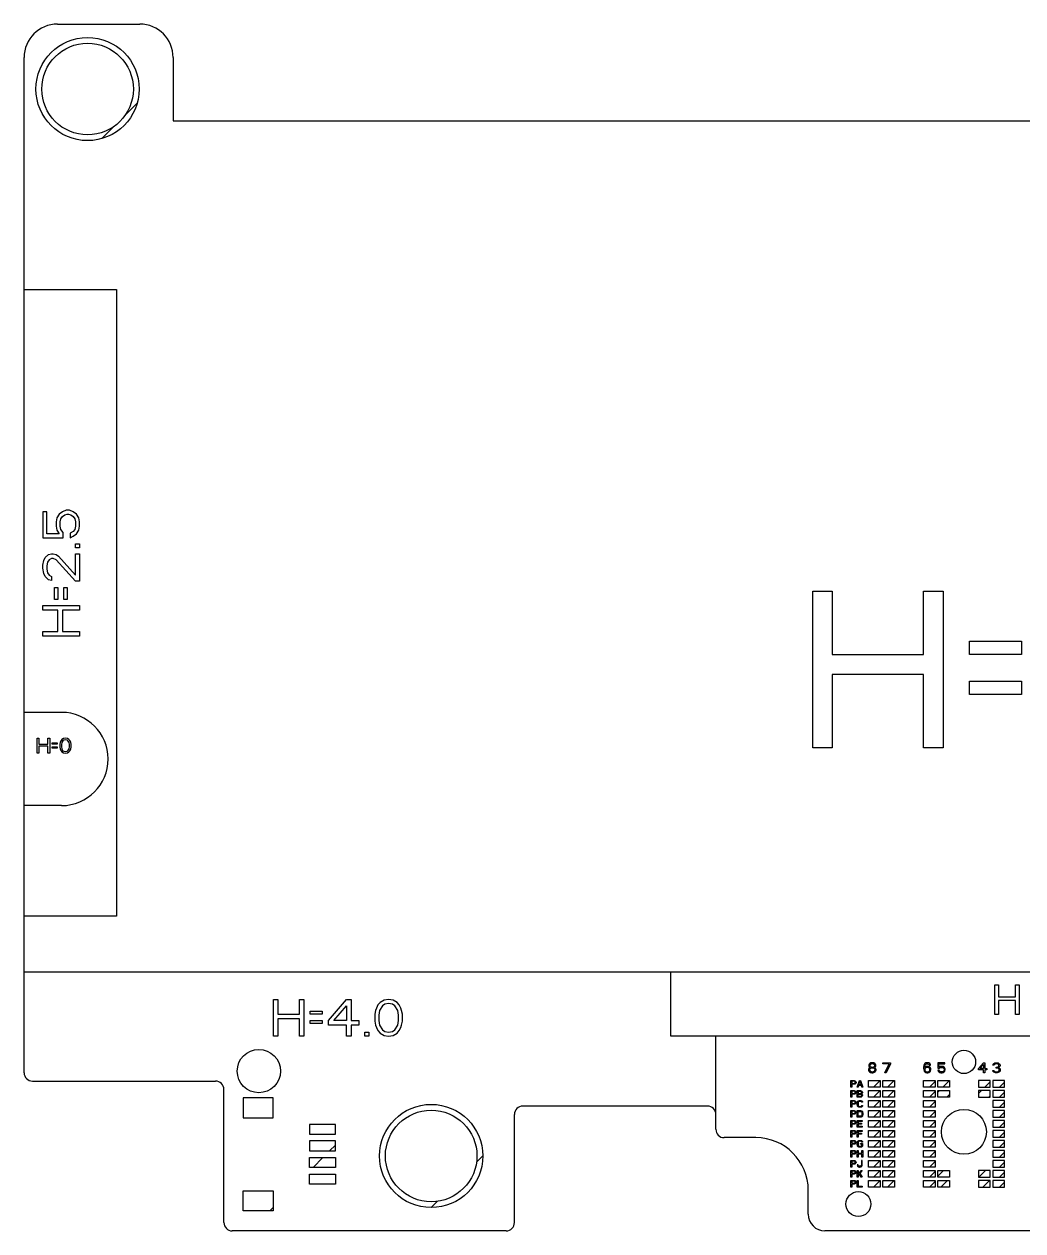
# Model space of a CAD drawing. Header units: millimetres. Extents: x 0 to 594, y 0 to 420.
# Drawn here: x 339.1 to 399.1, y 261.1 to 333.6 of the extents above; entities that cross this region are included whole.
import ezdxf

# ---------------------------------------------------------------- set-up
doc = ezdxf.new("R2010")
doc.units = ezdxf.units.MM
doc.header["$LTSCALE"] = 32.67
doc.layers.add('ASSEM_MEM', color=7, linetype='CONTINUOUS')

msp = doc.modelspace()

# ---------------------------------------------------------------- linework, layer by layer
at = {"layer": 'ASSEM_MEM', "color": 7, "linetype": 'CONTINUOUS'}
for p, q in [((341.092, 333.57), (346.042, 333.57)), ((339.092, 317.625), (339.092, 331.57)), ((348.042, 331.57), (348.042, 327.77)), ((345.14, 328.072), (345.881, 328.813)), ((348.042, 327.77), (410.542, 327.77)), ((343.759, 326.691), (344.5, 327.432)), ((339.092, 292.22), (339.092, 317.625)), ((339.092, 317.625), (344.642, 317.625)), ((344.642, 317.625), (344.642, 279.979)), ((340.22, 304.27), (340.22, 302.712)), ((340.454, 304.27), (340.22, 304.27)), ((340.454, 302.941), (340.454, 304.27)), ((341.062, 303.903), (341.016, 303.674)), ((341.203, 304.133), (341.062, 303.903)), ((341.39, 304.27), (341.203, 304.133)), ((341.25, 303.674), (341.296, 303.858)), ((341.296, 303.858), (341.39, 303.995)), ((341.624, 304.362), (341.39, 304.27)), ((341.39, 303.995), (341.53, 304.087)), ((341.53, 304.087), (341.671, 304.133)), ((341.811, 304.362), (341.624, 304.362)), ((341.671, 304.133), (341.764, 304.133)), ((341.764, 304.133), (341.905, 304.087)), ((342.045, 304.27), (341.811, 304.362)), ((341.905, 304.087), (342.045, 303.995)), ((342.233, 304.133), (342.045, 304.27)), ((342.045, 303.995), (342.139, 303.858)), ((342.139, 303.858), (342.186, 303.674)), ((342.373, 303.903), (342.233, 304.133)), ((342.42, 303.674), (342.373, 303.903)), ((341.016, 303.674), (341.016, 303.399)), ((341.016, 303.399), (341.062, 303.17)), ((341.062, 303.17), (341.203, 302.941)), ((341.25, 303.399), (341.25, 303.674)), ((341.296, 303.216), (341.25, 303.399)), ((341.437, 303.033), (341.296, 303.216)), ((342.045, 303.078), (341.858, 302.987)), ((342.139, 303.216), (342.045, 303.078)), ((342.186, 303.399), (342.139, 303.216)), ((342.186, 303.674), (342.186, 303.399)), ((342.233, 302.941), (342.373, 303.17)), ((342.373, 303.17), (342.42, 303.399)), ((342.42, 303.399), (342.42, 303.674)), ((340.22, 302.712), (341.437, 302.712)), ((341.203, 302.941), (340.454, 302.941)), ((341.437, 302.712), (341.437, 303.033)), ((341.858, 302.987), (341.858, 302.712)), ((341.858, 302.712), (342.045, 302.803)), ((342.045, 302.803), (342.233, 302.941)), ((342.186, 302.116), (342.186, 302.345)), ((342.186, 302.345), (342.42, 302.345)), ((342.42, 302.345), (342.42, 302.116)), ((340.36, 301.52), (340.547, 301.703)), ((340.547, 301.703), (340.735, 301.749)), ((340.735, 301.749), (340.828, 301.749)), ((340.828, 301.749), (341.016, 301.703)), ((341.016, 301.703), (341.156, 301.612)), ((341.156, 301.612), (342.186, 300.466)), ((342.42, 302.116), (342.186, 302.116)), ((342.186, 300.466), (342.186, 301.749)), ((342.186, 301.749), (342.42, 301.749)), ((342.42, 301.749), (342.42, 300.099)), ((340.22, 301.062), (340.267, 301.337)), ((340.22, 300.878), (340.22, 301.062)), ((340.267, 300.558), (340.22, 300.878)), ((340.267, 301.337), (340.36, 301.52)), ((340.501, 301.245), (340.454, 301.016)), ((340.454, 301.016), (340.454, 300.833)), ((340.594, 301.383), (340.501, 301.245)), ((340.735, 301.474), (340.594, 301.383)), ((340.828, 301.474), (340.735, 301.474)), ((341.016, 301.383), (340.828, 301.474)), ((342.186, 300.099), (341.016, 301.383)), ((340.36, 300.374), (340.267, 300.558)), ((340.547, 300.191), (340.36, 300.374)), ((340.454, 300.833), (340.501, 300.603)), ((340.501, 300.603), (340.594, 300.466)), ((340.735, 300.145), (340.547, 300.191)), ((340.594, 300.466), (340.735, 300.374)), ((340.735, 300.374), (340.735, 300.145)), ((340.922, 298.999), (340.922, 299.733)), ((340.922, 299.733), (341.109, 299.733)), ((341.109, 299.733), (341.109, 298.999)), ((341.484, 298.999), (341.484, 299.733)), ((341.484, 299.733), (341.671, 299.733)), ((341.671, 299.733), (341.671, 298.999)), ((342.42, 300.099), (342.186, 300.099)), ((386.456, 290.088), (386.456, 299.498)), ((386.456, 299.498), (387.633, 299.498)), ((387.633, 299.498), (387.633, 295.694)), ((393.122, 295.694), (393.122, 299.498)), ((393.122, 299.498), (394.298, 299.498)), ((394.298, 299.498), (394.298, 290.088)), ((341.109, 298.999), (340.922, 298.999)), ((341.671, 298.999), (341.484, 298.999)), ((340.22, 298.358), (340.22, 298.633)), ((340.22, 298.633), (342.42, 298.633)), ((341.109, 298.358), (340.22, 298.358)), ((341.109, 297.074), (341.109, 298.358)), ((341.39, 298.358), (341.39, 297.074)), ((342.42, 298.358), (341.39, 298.358)), ((342.42, 298.633), (342.42, 298.358)), ((340.22, 296.799), (340.22, 297.074)), ((340.22, 297.074), (341.109, 297.074)), ((342.42, 296.799), (340.22, 296.799)), ((341.39, 297.074), (342.42, 297.074)), ((342.42, 297.074), (342.42, 296.799)), ((395.866, 295.694), (395.866, 296.495)), ((395.866, 296.495), (399.003, 296.495)), ((399.003, 296.495), (399.003, 295.694)), ((387.633, 295.694), (393.122, 295.694)), ((399.003, 295.694), (395.866, 295.694)), ((387.633, 294.493), (387.633, 290.088)), ((393.122, 294.493), (387.633, 294.493)), ((393.122, 290.088), (393.122, 294.493)), ((395.866, 293.292), (395.866, 294.093)), ((395.866, 294.093), (399.003, 294.093)), ((399.003, 294.093), (399.003, 293.292)), ((399.003, 293.292), (395.866, 293.292)), ((339.092, 286.62), (339.092, 292.22)), ((341.342, 292.22), (339.092, 292.22)), ((339.868, 289.765), (339.868, 290.675)), ((339.868, 290.675), (339.982, 290.675)), ((339.982, 290.675), (339.982, 290.307)), ((339.982, 290.307), (340.513, 290.307)), ((339.982, 290.191), (339.982, 289.765)), ((340.513, 290.191), (339.982, 290.191)), ((340.513, 290.307), (340.513, 290.675)), ((340.513, 290.675), (340.627, 290.675)), ((340.513, 289.765), (340.513, 290.191)), ((340.627, 290.675), (340.627, 289.765)), ((340.778, 290.307), (340.778, 290.385)), ((340.778, 290.385), (341.082, 290.385)), ((341.082, 290.307), (340.778, 290.307)), ((340.778, 290.075), (340.778, 290.152)), ((340.778, 290.152), (341.082, 290.152)), ((341.082, 290.075), (340.778, 290.075)), ((341.082, 290.385), (341.082, 290.307)), ((341.082, 290.152), (341.082, 290.075)), ((341.252, 290.404), (341.233, 290.307)), ((341.233, 290.307), (341.233, 290.133)), ((341.233, 290.133), (341.252, 290.036)), ((341.271, 290.462), (341.252, 290.404)), ((341.252, 290.036), (341.271, 289.978)), ((341.309, 290.54), (341.271, 290.462)), ((341.366, 290.598), (341.309, 290.54)), ((341.347, 290.404), (341.328, 290.288)), ((341.328, 290.288), (341.328, 290.152)), ((341.328, 290.152), (341.347, 290.036)), ((341.423, 290.52), (341.347, 290.404)), ((341.347, 290.036), (341.423, 289.92)), ((341.461, 290.656), (341.366, 290.598)), ((341.48, 290.559), (341.423, 290.52)), ((341.575, 290.675), (341.461, 290.656)), ((341.575, 290.578), (341.48, 290.559)), ((341.688, 290.656), (341.575, 290.675)), ((341.669, 290.559), (341.575, 290.578)), ((341.726, 290.52), (341.669, 290.559)), ((341.783, 290.598), (341.688, 290.656)), ((341.802, 290.404), (341.726, 290.52)), ((341.726, 289.92), (341.802, 290.036)), ((341.84, 290.54), (341.783, 290.598)), ((341.821, 290.288), (341.802, 290.404)), ((341.802, 290.036), (341.821, 290.152)), ((341.821, 290.152), (341.821, 290.288)), ((341.878, 290.462), (341.84, 290.54)), ((341.897, 290.404), (341.878, 290.462)), ((341.878, 289.978), (341.897, 290.036)), ((341.916, 290.307), (341.897, 290.404)), ((341.897, 290.036), (341.916, 290.133)), ((341.916, 290.133), (341.916, 290.307)), ((387.633, 290.088), (386.456, 290.088)), ((394.298, 290.088), (393.122, 290.088)), ((339.982, 289.765), (339.868, 289.765)), ((340.627, 289.765), (340.513, 289.765)), ((341.271, 289.978), (341.309, 289.901)), ((341.309, 289.901), (341.366, 289.843)), ((341.366, 289.843), (341.461, 289.785)), ((341.423, 289.92), (341.48, 289.881)), ((341.461, 289.785), (341.575, 289.765)), ((341.48, 289.881), (341.575, 289.862)), ((341.575, 289.862), (341.669, 289.881)), ((341.575, 289.765), (341.688, 289.785)), ((341.669, 289.881), (341.726, 289.92)), ((341.688, 289.785), (341.783, 289.843)), ((341.783, 289.843), (341.84, 289.901)), ((341.84, 289.901), (341.878, 289.978)), ((339.092, 279.979), (339.092, 286.62)), ((341.342, 286.62), (339.092, 286.62)), ((339.092, 270.57), (339.092, 279.979)), ((344.642, 279.979), (339.092, 279.979)), ((339.092, 276.64), (430.842, 276.64)), ((377.942, 272.77), (377.942, 276.64)), ((397.389, 275.844), (397.61, 275.844)), ((397.389, 274.074), (397.389, 275.844)), ((397.61, 275.844), (397.61, 275.128)), ((398.643, 275.844), (398.864, 275.844)), ((398.643, 275.128), (398.643, 275.844)), ((398.864, 275.844), (398.864, 274.074)), ((354.064, 272.77), (354.064, 274.97)), ((354.064, 274.97), (354.339, 274.97)), ((354.339, 274.97), (354.339, 274.081)), ((355.623, 274.081), (355.623, 274.97)), ((355.623, 274.97), (355.898, 274.97)), ((355.898, 274.97), (355.898, 272.77)), ((357.364, 273.706), (358.464, 274.97)), ((358.464, 274.97), (358.739, 274.97)), ((358.739, 274.97), (358.739, 273.706)), ((360.481, 274.783), (360.344, 274.642)), ((360.71, 274.923), (360.481, 274.783)), ((360.985, 274.97), (360.71, 274.923)), ((361.26, 274.923), (360.985, 274.97)), ((361.489, 274.783), (361.26, 274.923)), ((361.627, 274.642), (361.489, 274.783)), ((397.61, 275.128), (398.643, 275.128)), ((398.643, 274.902), (397.61, 274.902)), ((397.61, 274.902), (397.61, 274.074)), ((398.643, 274.074), (398.643, 274.902)), ((354.339, 274.081), (355.623, 274.081)), ((356.264, 274.081), (356.264, 274.268)), ((356.264, 274.268), (356.998, 274.268)), ((356.998, 274.081), (356.264, 274.081)), ((356.998, 274.268), (356.998, 274.081)), ((357.685, 273.706), (358.464, 274.595)), ((358.464, 274.595), (358.464, 273.706)), ((360.206, 274.315), (360.16, 274.081)), ((360.16, 274.081), (360.16, 273.659)), ((360.252, 274.455), (360.206, 274.315)), ((360.344, 274.642), (360.252, 274.455)), ((360.435, 274.315), (360.389, 274.034)), ((360.619, 274.595), (360.435, 274.315)), ((360.756, 274.689), (360.619, 274.595)), ((360.985, 274.736), (360.756, 274.689)), ((361.214, 274.689), (360.985, 274.736)), ((361.352, 274.595), (361.214, 274.689)), ((361.535, 274.315), (361.352, 274.595)), ((361.581, 274.034), (361.535, 274.315)), ((361.719, 274.455), (361.627, 274.642)), ((361.764, 274.315), (361.719, 274.455)), ((361.81, 274.081), (361.764, 274.315)), ((361.81, 273.659), (361.81, 274.081)), ((397.61, 274.074), (397.389, 274.074)), ((398.864, 274.074), (398.643, 274.074)), ((354.339, 273.8), (354.339, 272.77)), ((355.623, 273.8), (354.339, 273.8)), ((355.623, 272.77), (355.623, 273.8)), ((356.264, 273.519), (356.264, 273.706)), ((356.264, 273.706), (356.998, 273.706)), ((356.998, 273.519), (356.264, 273.519)), ((356.998, 273.706), (356.998, 273.519)), ((357.364, 273.425), (357.364, 273.706)), ((358.464, 273.425), (357.364, 273.425)), ((358.464, 273.706), (357.685, 273.706)), ((358.464, 272.77), (358.464, 273.425)), ((358.739, 273.706), (359.198, 273.706)), ((358.739, 273.425), (358.739, 272.77)), ((359.198, 273.425), (358.739, 273.425)), ((359.198, 273.706), (359.198, 273.425)), ((360.16, 273.659), (360.206, 273.425)), ((360.206, 273.425), (360.252, 273.285)), ((360.389, 274.034), (360.389, 273.706)), ((360.389, 273.706), (360.435, 273.425)), ((360.435, 273.425), (360.619, 273.144)), ((361.352, 273.144), (361.535, 273.425)), ((361.535, 273.425), (361.581, 273.706)), ((361.581, 273.706), (361.581, 274.034)), ((361.719, 273.285), (361.764, 273.425)), ((361.764, 273.425), (361.81, 273.659)), ((354.339, 272.77), (354.064, 272.77)), ((355.898, 272.77), (355.623, 272.77)), ((358.739, 272.77), (358.464, 272.77)), ((359.564, 272.77), (359.564, 273.004)), ((359.564, 273.004), (359.794, 273.004)), ((359.794, 272.77), (359.564, 272.77)), ((359.794, 273.004), (359.794, 272.77)), ((360.252, 273.285), (360.344, 273.098)), ((360.344, 273.098), (360.481, 272.957)), ((360.481, 272.957), (360.71, 272.817)), ((360.619, 273.144), (360.756, 273.051)), ((360.71, 272.817), (360.985, 272.77)), ((360.756, 273.051), (360.985, 273.004)), ((360.985, 273.004), (361.214, 273.051)), ((360.985, 272.77), (361.26, 272.817)), ((361.214, 273.051), (361.352, 273.144)), ((361.26, 272.817), (361.489, 272.957)), ((361.489, 272.957), (361.627, 273.098)), ((361.627, 273.098), (361.719, 273.285)), ((430.842, 272.77), (377.942, 272.77)), ((380.642, 268.07), (380.642, 272.77)), ((389.95, 271.157), (389.887, 271.119)), ((390.012, 271.17), (389.95, 271.157)), ((390.062, 271.17), (390.012, 271.17)), ((390.125, 271.157), (390.062, 271.17)), ((390.187, 271.119), (390.125, 271.157)), ((390.672, 271.17), (391.122, 271.17)), ((390.672, 271.106), (390.672, 271.17)), ((391.122, 271.17), (391.122, 271.106)), ((393.25, 271.157), (393.187, 271.119)), ((393.312, 271.17), (393.25, 271.157)), ((393.362, 271.17), (393.312, 271.17)), ((393.425, 271.157), (393.362, 271.17)), ((393.487, 271.119), (393.425, 271.157)), ((394.397, 271.17), (393.972, 271.17)), ((393.972, 271.17), (393.972, 270.838)), ((394.397, 271.106), (394.397, 271.17)), ((396.412, 270.825), (396.712, 271.17)), ((396.712, 271.17), (396.787, 271.17)), ((396.787, 271.17), (396.787, 270.825)), ((397.347, 271.132), (397.397, 271.157)), ((397.397, 271.157), (397.485, 271.17)), ((397.485, 271.17), (397.51, 271.17)), ((397.51, 271.17), (397.597, 271.157)), ((397.597, 271.157), (397.647, 271.132)), ((389.837, 270.825), (389.812, 270.761)), ((389.812, 270.761), (389.812, 270.723)), ((389.812, 270.723), (389.837, 270.659)), ((389.85, 271.081), (389.825, 271.017)), ((389.825, 271.017), (389.825, 270.978)), ((389.825, 270.978), (389.85, 270.927)), ((389.887, 270.864), (389.837, 270.825)), ((389.837, 270.659), (389.875, 270.621)), ((389.887, 271.119), (389.85, 271.081)), ((389.85, 270.927), (389.887, 270.889)), ((389.912, 270.812), (389.875, 270.761)), ((389.875, 270.761), (389.875, 270.723)), ((389.875, 270.723), (389.912, 270.672)), ((389.875, 270.621), (389.937, 270.583)), ((389.912, 271.055), (389.887, 271.017)), ((389.887, 271.017), (389.887, 270.991)), ((389.887, 270.991), (389.912, 270.953)), ((389.887, 270.889), (389.912, 270.876)), ((389.912, 270.876), (389.887, 270.864)), ((389.962, 271.093), (389.912, 271.055)), ((389.912, 270.953), (389.962, 270.915)), ((389.962, 270.838), (389.912, 270.812)), ((389.912, 270.672), (389.962, 270.647)), ((389.937, 270.583), (390, 270.57)), ((390.012, 271.106), (389.962, 271.093)), ((389.962, 270.915), (390.012, 270.902)), ((390.012, 270.851), (389.962, 270.838)), ((389.962, 270.647), (390.012, 270.634)), ((390, 270.57), (390.075, 270.57)), ((390.062, 271.106), (390.012, 271.106)), ((390.012, 270.902), (390.062, 270.902)), ((390.062, 270.851), (390.012, 270.851)), ((390.012, 270.634), (390.062, 270.634)), ((390.112, 271.093), (390.062, 271.106)), ((390.062, 270.902), (390.112, 270.915)), ((390.112, 270.838), (390.062, 270.851)), ((390.062, 270.634), (390.112, 270.647)), ((390.075, 270.57), (390.137, 270.583)), ((390.162, 271.055), (390.112, 271.093)), ((390.112, 270.915), (390.162, 270.953)), ((390.162, 270.812), (390.112, 270.838)), ((390.112, 270.647), (390.162, 270.672)), ((390.137, 270.583), (390.2, 270.621)), ((390.187, 271.017), (390.162, 271.055)), ((390.162, 270.953), (390.187, 270.991)), ((390.162, 270.876), (390.187, 270.889)), ((390.187, 270.864), (390.162, 270.876)), ((390.2, 270.761), (390.162, 270.812)), ((390.162, 270.672), (390.2, 270.723)), ((390.225, 271.081), (390.187, 271.119)), ((390.187, 270.991), (390.187, 271.017)), ((390.187, 270.889), (390.225, 270.927)), ((390.237, 270.825), (390.187, 270.864)), ((390.2, 270.723), (390.2, 270.761)), ((390.2, 270.621), (390.237, 270.659)), ((390.25, 271.017), (390.225, 271.081)), ((390.225, 270.927), (390.25, 270.978)), ((390.262, 270.761), (390.237, 270.825)), ((390.237, 270.659), (390.262, 270.723)), ((390.25, 270.978), (390.25, 271.017)), ((390.262, 270.723), (390.262, 270.761)), ((391.047, 271.106), (390.672, 271.106)), ((390.797, 270.57), (391.047, 271.106)), ((390.872, 270.57), (390.797, 270.57)), ((391.122, 271.106), (390.872, 270.57)), ((393.125, 271.004), (393.112, 270.915)), ((393.112, 270.915), (393.112, 270.825)), ((393.112, 270.825), (393.125, 270.736)), ((393.15, 271.068), (393.125, 271.004)), ((393.125, 270.736), (393.15, 270.672)), ((393.187, 271.119), (393.15, 271.068)), ((393.15, 270.672), (393.187, 270.621)), ((393.175, 270.915), (393.187, 270.991)), ((393.25, 270.94), (393.175, 270.889)), ((393.175, 270.889), (393.175, 270.915)), ((393.187, 270.991), (393.2, 271.029)), ((393.2, 270.825), (393.187, 270.787)), ((393.187, 270.787), (393.187, 270.749)), ((393.187, 270.749), (393.2, 270.71)), ((393.187, 270.621), (393.25, 270.583)), ((393.2, 271.029), (393.225, 271.068)), ((393.225, 270.851), (393.2, 270.825)), ((393.2, 270.71), (393.225, 270.672)), ((393.225, 271.068), (393.262, 271.093)), ((393.262, 270.876), (393.225, 270.851)), ((393.225, 270.672), (393.262, 270.647)), ((393.312, 270.953), (393.25, 270.94)), ((393.25, 270.583), (393.312, 270.57)), ((393.262, 271.093), (393.3, 271.106)), ((393.3, 270.889), (393.262, 270.876)), ((393.262, 270.647), (393.3, 270.634)), ((393.3, 271.106), (393.375, 271.106)), ((393.387, 270.889), (393.3, 270.889)), ((393.3, 270.634), (393.387, 270.634)), ((393.375, 270.953), (393.312, 270.953)), ((393.312, 270.57), (393.375, 270.57)), ((393.375, 271.106), (393.412, 271.093)), ((393.437, 270.94), (393.375, 270.953)), ((393.375, 270.57), (393.437, 270.583)), ((393.425, 270.876), (393.387, 270.889)), ((393.387, 270.634), (393.425, 270.647)), ((393.412, 271.093), (393.45, 271.068)), ((393.462, 270.851), (393.425, 270.876)), ((393.425, 270.647), (393.462, 270.672)), ((393.5, 270.902), (393.437, 270.94)), ((393.437, 270.583), (393.5, 270.621)), ((393.45, 271.068), (393.475, 271.029)), ((393.487, 270.825), (393.462, 270.851)), ((393.462, 270.672), (393.487, 270.71)), ((393.475, 271.029), (393.537, 271.029)), ((393.525, 271.068), (393.487, 271.119)), ((393.5, 270.787), (393.487, 270.825)), ((393.487, 270.71), (393.5, 270.749)), ((393.537, 270.864), (393.5, 270.902)), ((393.5, 270.749), (393.5, 270.787)), ((393.5, 270.621), (393.537, 270.672)), ((393.537, 271.029), (393.525, 271.068)), ((393.562, 270.8), (393.537, 270.864)), ((393.537, 270.672), (393.562, 270.736)), ((393.562, 270.736), (393.562, 270.8)), ((393.972, 270.838), (394.06, 270.838)), ((394.047, 270.723), (393.972, 270.723)), ((393.972, 270.723), (393.997, 270.672)), ((393.997, 270.672), (394.035, 270.621)), ((394.035, 271.106), (394.397, 271.106)), ((394.035, 270.902), (394.035, 271.106)), ((394.097, 270.94), (394.035, 270.902)), ((394.035, 270.621), (394.097, 270.583)), ((394.072, 270.672), (394.047, 270.723)), ((394.06, 270.838), (394.11, 270.876)), ((394.11, 270.647), (394.072, 270.672)), ((394.16, 270.953), (394.097, 270.94)), ((394.097, 270.583), (394.16, 270.57)), ((394.11, 270.876), (394.16, 270.889)), ((394.16, 270.634), (394.11, 270.647)), ((394.235, 270.953), (394.16, 270.953)), ((394.16, 270.889), (394.235, 270.889)), ((394.235, 270.634), (394.16, 270.634)), ((394.16, 270.57), (394.235, 270.57)), ((394.297, 270.94), (394.235, 270.953)), ((394.235, 270.889), (394.285, 270.876)), ((394.285, 270.647), (394.235, 270.634)), ((394.235, 270.57), (394.297, 270.583)), ((394.285, 270.876), (394.322, 270.851)), ((394.322, 270.672), (394.285, 270.647)), ((394.36, 270.902), (394.297, 270.94)), ((394.297, 270.583), (394.36, 270.621)), ((394.322, 270.851), (394.347, 270.812)), ((394.347, 270.71), (394.322, 270.672)), ((394.347, 270.812), (394.36, 270.774)), ((394.36, 270.749), (394.347, 270.71)), ((394.397, 270.851), (394.36, 270.902)), ((394.36, 270.774), (394.36, 270.749)), ((394.36, 270.621), (394.397, 270.672)), ((394.422, 270.787), (394.397, 270.851)), ((394.397, 270.672), (394.422, 270.736)), ((394.422, 270.736), (394.422, 270.787)), ((396.412, 270.749), (396.412, 270.825)), ((396.712, 270.749), (396.412, 270.749)), ((396.5, 270.825), (396.712, 271.068)), ((396.712, 270.825), (396.5, 270.825)), ((396.712, 271.068), (396.712, 270.825)), ((396.712, 270.57), (396.712, 270.749)), ((396.787, 270.57), (396.712, 270.57)), ((396.787, 270.825), (396.912, 270.825)), ((396.912, 270.749), (396.787, 270.749)), ((396.787, 270.749), (396.787, 270.57)), ((396.912, 270.825), (396.912, 270.749)), ((397.272, 270.71), (397.335, 270.71)), ((397.285, 270.672), (397.272, 270.71)), ((397.285, 271.029), (397.297, 271.081)), ((397.347, 271.029), (397.285, 271.029)), ((397.31, 270.634), (397.285, 270.672)), ((397.297, 271.081), (397.347, 271.132)), ((397.347, 270.608), (397.31, 270.634)), ((397.335, 270.71), (397.347, 270.685)), ((397.372, 271.068), (397.347, 271.029)), ((397.347, 270.685), (397.372, 270.659)), ((397.397, 270.583), (397.347, 270.608)), ((397.41, 271.093), (397.372, 271.068)), ((397.372, 270.659), (397.397, 270.647)), ((397.397, 270.647), (397.46, 270.634)), ((397.447, 270.57), (397.397, 270.583)), ((397.472, 271.106), (397.41, 271.093)), ((397.547, 270.57), (397.447, 270.57)), ((397.46, 270.634), (397.535, 270.634)), ((397.522, 271.106), (397.472, 271.106)), ((397.472, 270.902), (397.522, 270.902)), ((397.472, 270.851), (397.472, 270.902)), ((397.522, 270.851), (397.472, 270.851)), ((397.585, 271.093), (397.522, 271.106)), ((397.522, 270.902), (397.597, 270.927)), ((397.597, 270.838), (397.522, 270.851)), ((397.535, 270.634), (397.597, 270.647)), ((397.597, 270.583), (397.547, 270.57)), ((397.622, 271.068), (397.585, 271.093)), ((397.597, 270.927), (397.622, 270.953)), ((397.635, 270.812), (397.597, 270.838)), ((397.597, 270.647), (397.622, 270.659)), ((397.647, 270.608), (397.597, 270.583)), ((397.647, 271.029), (397.622, 271.068)), ((397.622, 270.953), (397.647, 271.004)), ((397.672, 270.915), (397.622, 270.876)), ((397.622, 270.876), (397.685, 270.851)), ((397.622, 270.659), (397.647, 270.685)), ((397.66, 270.761), (397.635, 270.812)), ((397.647, 271.132), (397.697, 271.081)), ((397.647, 271.004), (397.647, 271.029)), ((397.647, 270.685), (397.66, 270.71)), ((397.685, 270.634), (397.647, 270.608)), ((397.66, 270.71), (397.66, 270.761)), ((397.697, 270.953), (397.672, 270.915)), ((397.685, 270.851), (397.71, 270.812)), ((397.71, 270.672), (397.685, 270.634)), ((397.697, 271.081), (397.71, 271.029)), ((397.71, 271.004), (397.697, 270.953)), ((397.71, 271.029), (397.71, 271.004)), ((397.71, 270.812), (397.722, 270.761)), ((397.722, 270.71), (397.71, 270.672)), ((397.722, 270.761), (397.722, 270.71)), ((339.592, 270.07), (350.592, 270.07)), ((388.756, 270.1), (388.956, 270.1)), ((388.756, 269.7), (388.756, 270.1)), ((388.965, 270.057), (388.806, 270.057)), ((388.806, 270.057), (388.806, 269.93)), ((388.806, 269.93), (388.965, 269.93)), ((388.956, 269.879), (388.806, 269.879)), ((388.806, 269.879), (388.806, 269.7)), ((388.956, 270.1), (388.998, 270.091)), ((388.998, 269.887), (388.956, 269.879)), ((388.99, 270.049), (388.965, 270.057)), ((388.965, 269.93), (388.99, 269.938)), ((389.006, 270.032), (388.99, 270.049)), ((388.99, 269.938), (389.006, 269.955)), ((388.998, 270.091), (389.031, 270.066)), ((389.031, 269.913), (388.998, 269.887)), ((389.015, 270.006), (389.006, 270.032)), ((389.006, 269.955), (389.015, 269.981)), ((389.015, 269.981), (389.015, 270.006)), ((389.031, 270.066), (389.056, 270.032)), ((389.056, 269.947), (389.031, 269.913)), ((389.056, 270.032), (389.065, 270.006)), ((389.065, 269.972), (389.056, 269.947)), ((389.065, 270.006), (389.065, 269.972)), ((389.131, 269.7), (389.265, 270.1)), ((389.215, 269.802), (389.181, 269.7)), ((389.381, 269.802), (389.215, 269.802)), ((389.223, 269.836), (389.298, 270.066)), ((389.373, 269.836), (389.223, 269.836)), ((389.265, 270.1), (389.331, 270.1)), ((389.298, 270.066), (389.373, 269.836)), ((389.331, 270.1), (389.465, 269.7)), ((389.415, 269.7), (389.381, 269.802)), ((389.812, 270.1), (390.512, 270.1)), ((389.812, 269.7), (389.812, 270.1)), ((390.112, 269.7), (390.512, 270.1)), ((390.512, 270.1), (390.512, 269.7)), ((390.672, 270.1), (391.372, 270.1)), ((390.672, 269.7), (390.672, 270.1)), ((390.953, 269.7), (391.353, 270.1)), ((391.372, 270.1), (391.372, 269.7)), ((393.112, 270.1), (393.812, 270.1)), ((393.112, 269.7), (393.112, 270.1)), ((393.473, 269.7), (393.812, 270.04)), ((393.812, 270.1), (393.812, 269.7)), ((393.972, 270.1), (394.672, 270.1)), ((393.972, 269.7), (393.972, 270.1)), ((394.272, 269.7), (394.672, 270.1)), ((394.672, 270.1), (394.672, 269.7)), ((397.112, 270.1), (396.412, 270.1)), ((396.412, 270.1), (396.412, 269.7)), ((396.793, 269.7), (397.112, 270.02)), ((397.112, 269.7), (397.112, 270.1)), ((397.972, 270.1), (397.272, 270.1)), ((397.272, 270.1), (397.272, 269.7)), ((397.673, 269.7), (397.972, 270)), ((397.972, 269.7), (397.972, 270.1)), ((351.092, 261.57), (351.092, 269.57)), ((352.242, 269.07), (352.242, 267.87)), ((354.042, 269.07), (352.242, 269.07)), ((354.042, 267.87), (354.042, 269.07)), ((388.806, 269.7), (388.756, 269.7)), ((388.756, 269.5), (388.956, 269.5)), ((388.756, 269.1), (388.756, 269.5)), ((388.806, 269.1), (388.756, 269.1)), ((388.965, 269.457), (388.806, 269.457)), ((388.806, 269.457), (388.806, 269.33)), ((388.806, 269.33), (388.965, 269.33)), ((388.956, 269.279), (388.806, 269.279)), ((388.806, 269.279), (388.806, 269.1)), ((388.956, 269.5), (388.998, 269.491)), ((388.998, 269.287), (388.956, 269.279)), ((388.99, 269.449), (388.965, 269.457)), ((388.965, 269.33), (388.99, 269.338)), ((389.006, 269.432), (388.99, 269.449)), ((388.99, 269.338), (389.006, 269.355)), ((388.998, 269.491), (389.031, 269.466)), ((389.031, 269.313), (388.998, 269.287)), ((389.015, 269.406), (389.006, 269.432)), ((389.006, 269.355), (389.015, 269.381)), ((389.015, 269.381), (389.015, 269.406)), ((389.031, 269.466), (389.056, 269.432)), ((389.056, 269.347), (389.031, 269.313)), ((389.056, 269.432), (389.065, 269.406)), ((389.065, 269.372), (389.056, 269.347)), ((389.065, 269.406), (389.065, 269.372)), ((389.181, 269.7), (389.131, 269.7)), ((389.131, 269.5), (389.331, 269.5)), ((389.131, 269.1), (389.131, 269.5)), ((389.331, 269.1), (389.131, 269.1)), ((389.34, 269.449), (389.181, 269.449)), ((389.181, 269.449), (389.181, 269.33)), ((389.181, 269.33), (389.34, 269.33)), ((389.181, 269.279), (389.34, 269.279)), ((389.181, 269.151), (389.181, 269.279)), ((389.34, 269.151), (389.181, 269.151)), ((389.331, 269.5), (389.373, 269.491)), ((389.373, 269.108), (389.331, 269.1)), ((389.365, 269.44), (389.34, 269.449)), ((389.34, 269.33), (389.365, 269.338)), ((389.34, 269.279), (389.365, 269.27)), ((389.365, 269.159), (389.34, 269.151)), ((389.381, 269.423), (389.365, 269.44)), ((389.365, 269.338), (389.381, 269.355)), ((389.365, 269.27), (389.381, 269.253)), ((389.381, 269.177), (389.365, 269.159)), ((389.373, 269.491), (389.406, 269.466)), ((389.406, 269.134), (389.373, 269.108)), ((389.39, 269.398), (389.381, 269.423)), ((389.381, 269.355), (389.39, 269.381)), ((389.381, 269.253), (389.39, 269.228)), ((389.39, 269.202), (389.381, 269.177)), ((389.39, 269.381), (389.39, 269.398)), ((389.406, 269.313), (389.39, 269.304)), ((389.39, 269.304), (389.406, 269.296)), ((389.39, 269.228), (389.39, 269.202)), ((389.406, 269.466), (389.431, 269.432)), ((389.431, 269.347), (389.406, 269.313)), ((389.406, 269.296), (389.431, 269.262)), ((389.431, 269.168), (389.406, 269.134)), ((389.465, 269.7), (389.415, 269.7)), ((389.431, 269.432), (389.44, 269.406)), ((389.44, 269.372), (389.431, 269.347)), ((389.431, 269.262), (389.44, 269.236)), ((389.44, 269.194), (389.431, 269.168)), ((389.44, 269.406), (389.44, 269.372)), ((389.44, 269.236), (389.44, 269.194)), ((390.512, 269.7), (389.812, 269.7)), ((389.812, 269.5), (390.512, 269.5)), ((389.812, 269.1), (389.812, 269.5)), ((390.512, 269.1), (389.812, 269.1)), ((390.112, 269.1), (390.512, 269.5)), ((390.512, 269.5), (390.512, 269.1)), ((391.372, 269.7), (390.672, 269.7)), ((390.672, 269.5), (391.372, 269.5)), ((390.672, 269.1), (390.672, 269.5)), ((391.372, 269.1), (390.672, 269.1)), ((390.953, 269.1), (391.353, 269.5)), ((391.372, 269.5), (391.372, 269.1)), ((393.812, 269.7), (393.112, 269.7)), ((393.112, 269.5), (393.812, 269.5)), ((393.112, 269.1), (393.112, 269.5)), ((393.812, 269.1), (393.112, 269.1)), ((393.473, 269.1), (393.812, 269.44)), ((393.812, 269.5), (393.812, 269.1)), ((394.672, 269.7), (393.972, 269.7)), ((393.972, 269.5), (394.672, 269.5)), ((393.972, 269.1), (393.972, 269.5)), ((393.972, 269.4), (394.072, 269.5)), ((394.672, 269.1), (393.972, 269.1)), ((394.513, 269.1), (394.672, 269.26)), ((394.672, 269.5), (394.672, 269.1)), ((396.412, 269.7), (397.112, 269.7)), ((397.112, 269.5), (396.412, 269.5)), ((396.412, 269.5), (396.412, 269.1)), ((396.412, 269.32), (396.593, 269.5)), ((396.412, 269.1), (397.112, 269.1)), ((397.033, 269.1), (397.112, 269.18)), ((397.112, 269.1), (397.112, 269.5)), ((397.272, 269.7), (397.972, 269.7)), ((397.972, 269.5), (397.272, 269.5)), ((397.272, 269.5), (397.272, 269.1)), ((397.272, 269.1), (397.972, 269.1)), ((397.673, 269.1), (397.972, 269.4)), ((397.972, 269.1), (397.972, 269.5)), ((380.142, 268.57), (369.042, 268.57)), ((388.756, 268.9), (388.956, 268.9)), ((388.756, 268.5), (388.756, 268.9)), ((388.806, 268.5), (388.756, 268.5)), ((388.756, 268.3), (388.956, 268.3)), ((388.756, 267.9), (388.756, 268.3)), ((388.965, 268.857), (388.806, 268.857)), ((388.806, 268.857), (388.806, 268.73)), ((388.806, 268.73), (388.965, 268.73)), ((388.956, 268.679), (388.806, 268.679)), ((388.806, 268.679), (388.806, 268.5)), ((388.965, 268.257), (388.806, 268.257)), ((388.806, 268.257), (388.806, 268.13)), ((388.956, 268.9), (388.998, 268.891)), ((388.998, 268.687), (388.956, 268.679)), ((388.956, 268.3), (388.998, 268.291)), ((388.99, 268.849), (388.965, 268.857)), ((388.965, 268.73), (388.99, 268.738)), ((388.99, 268.249), (388.965, 268.257)), ((389.006, 268.832), (388.99, 268.849)), ((388.99, 268.738), (389.006, 268.755)), ((388.998, 268.891), (389.031, 268.866)), ((389.031, 268.713), (388.998, 268.687)), ((388.998, 268.291), (389.031, 268.266)), ((389.015, 268.806), (389.006, 268.832)), ((389.006, 268.755), (389.015, 268.781)), ((389.015, 268.781), (389.015, 268.806)), ((389.031, 268.866), (389.056, 268.832)), ((389.056, 268.747), (389.031, 268.713)), ((389.031, 268.266), (389.056, 268.232)), ((389.056, 268.832), (389.065, 268.806)), ((389.065, 268.772), (389.056, 268.747)), ((389.065, 268.806), (389.065, 268.772)), ((389.131, 268.764), (389.14, 268.806)), ((389.131, 268.636), (389.131, 268.764)), ((389.14, 268.594), (389.131, 268.636)), ((389.131, 268.3), (389.331, 268.3)), ((389.131, 267.9), (389.131, 268.3)), ((389.14, 268.806), (389.156, 268.84)), ((389.156, 268.559), (389.14, 268.594)), ((389.156, 268.84), (389.19, 268.874)), ((389.19, 268.525), (389.156, 268.559)), ((389.19, 268.798), (389.181, 268.764)), ((389.181, 268.764), (389.181, 268.636)), ((389.181, 268.636), (389.19, 268.602)), ((389.19, 268.874), (389.223, 268.891)), ((389.206, 268.823), (389.19, 268.798)), ((389.19, 268.602), (389.206, 268.577)), ((389.223, 268.508), (389.19, 268.525)), ((389.231, 268.84), (389.206, 268.823)), ((389.206, 268.577), (389.231, 268.559)), ((389.223, 268.891), (389.265, 268.9)), ((389.265, 268.5), (389.223, 268.508)), ((389.265, 268.849), (389.231, 268.84)), ((389.231, 268.559), (389.265, 268.551)), ((389.265, 268.9), (389.34, 268.9)), ((389.34, 268.849), (389.265, 268.849)), ((389.265, 268.551), (389.34, 268.551)), ((389.34, 268.5), (389.265, 268.5)), ((389.331, 268.3), (389.373, 268.291)), ((389.34, 268.9), (389.381, 268.891)), ((389.373, 268.84), (389.34, 268.849)), ((389.34, 268.551), (389.373, 268.559)), ((389.381, 268.508), (389.34, 268.5)), ((389.398, 268.823), (389.373, 268.84)), ((389.373, 268.559), (389.398, 268.577)), ((389.373, 268.291), (389.406, 268.274)), ((389.381, 268.891), (389.415, 268.874)), ((389.415, 268.525), (389.381, 268.508)), ((389.406, 268.798), (389.398, 268.823)), ((389.398, 268.577), (389.406, 268.602)), ((389.456, 268.798), (389.406, 268.798)), ((389.406, 268.602), (389.456, 268.602)), ((389.406, 268.274), (389.44, 268.24)), ((389.415, 268.874), (389.448, 268.84)), ((389.448, 268.559), (389.415, 268.525)), ((389.448, 268.84), (389.456, 268.798)), ((389.456, 268.602), (389.448, 268.559)), ((389.812, 268.9), (390.512, 268.9)), ((389.812, 268.5), (389.812, 268.9)), ((390.512, 268.5), (389.812, 268.5)), ((389.812, 268.3), (390.512, 268.3)), ((389.812, 267.9), (389.812, 268.3)), ((390.112, 268.5), (390.512, 268.9)), ((390.112, 267.9), (390.512, 268.3)), ((390.512, 268.9), (390.512, 268.5)), ((390.512, 268.3), (390.512, 267.9)), ((390.672, 268.9), (391.372, 268.9)), ((390.672, 268.5), (390.672, 268.9)), ((391.372, 268.5), (390.672, 268.5)), ((390.672, 268.3), (391.372, 268.3)), ((390.672, 267.9), (390.672, 268.3)), ((390.953, 268.5), (391.353, 268.9)), ((390.953, 267.9), (391.353, 268.3)), ((391.372, 268.9), (391.372, 268.5)), ((391.372, 268.3), (391.372, 267.9)), ((393.112, 268.9), (393.812, 268.9)), ((393.112, 268.5), (393.112, 268.9)), ((393.812, 268.5), (393.112, 268.5)), ((393.112, 268.3), (393.812, 268.3)), ((393.112, 267.9), (393.112, 268.3)), ((393.473, 268.5), (393.812, 268.84)), ((393.812, 268.9), (393.812, 268.5)), ((393.812, 268.3), (393.812, 267.9)), ((397.972, 268.9), (397.272, 268.9)), ((397.272, 268.9), (397.272, 268.5)), ((397.272, 268.5), (397.972, 268.5)), ((397.972, 268.3), (397.272, 268.3)), ((397.272, 268.3), (397.272, 267.9)), ((397.673, 268.5), (397.972, 268.8)), ((397.972, 268.5), (397.972, 268.9)), ((397.972, 267.9), (397.972, 268.3)), ((352.242, 267.87), (354.042, 267.87)), ((368.542, 261.57), (368.542, 268.07)), ((380.642, 267.17), (380.642, 268.07)), ((388.806, 267.9), (388.756, 267.9)), ((388.756, 267.7), (388.956, 267.7)), ((388.756, 267.3), (388.756, 267.7)), ((388.806, 268.13), (388.965, 268.13)), ((388.956, 268.079), (388.806, 268.079)), ((388.806, 268.079), (388.806, 267.9)), ((388.965, 267.657), (388.806, 267.657)), ((388.806, 267.657), (388.806, 267.53)), ((388.806, 267.53), (388.965, 267.53)), ((388.998, 268.087), (388.956, 268.079)), ((388.956, 267.7), (388.998, 267.691)), ((388.965, 268.13), (388.99, 268.138)), ((388.99, 267.649), (388.965, 267.657)), ((388.965, 267.53), (388.99, 267.538)), ((389.006, 268.232), (388.99, 268.249)), ((388.99, 268.138), (389.006, 268.155)), ((389.006, 267.632), (388.99, 267.649)), ((388.99, 267.538), (389.006, 267.555)), ((389.031, 268.113), (388.998, 268.087)), ((388.998, 267.691), (389.031, 267.666)), ((389.015, 268.206), (389.006, 268.232)), ((389.006, 268.155), (389.015, 268.181)), ((389.015, 267.606), (389.006, 267.632)), ((389.006, 267.555), (389.015, 267.581)), ((389.015, 268.181), (389.015, 268.206)), ((389.015, 267.581), (389.015, 267.606)), ((389.056, 268.147), (389.031, 268.113)), ((389.031, 267.666), (389.056, 267.632)), ((389.056, 267.547), (389.031, 267.513)), ((389.056, 268.232), (389.065, 268.206)), ((389.065, 268.172), (389.056, 268.147)), ((389.056, 267.632), (389.065, 267.606)), ((389.065, 267.572), (389.056, 267.547)), ((389.065, 268.206), (389.065, 268.172)), ((389.065, 267.606), (389.065, 267.572)), ((389.331, 267.9), (389.131, 267.9)), ((389.131, 267.7), (389.431, 267.7)), ((389.131, 267.3), (389.131, 267.7)), ((389.181, 268.249), (389.331, 268.249)), ((389.181, 267.951), (389.181, 268.249)), ((389.331, 267.951), (389.181, 267.951)), ((389.431, 267.649), (389.181, 267.649)), ((389.181, 267.649), (389.181, 267.538)), ((389.181, 267.538), (389.398, 267.538)), ((389.331, 268.249), (389.365, 268.24)), ((389.365, 267.959), (389.331, 267.951)), ((389.373, 267.908), (389.331, 267.9)), ((389.365, 268.24), (389.39, 268.223)), ((389.39, 267.977), (389.365, 267.959)), ((389.406, 267.925), (389.373, 267.908)), ((389.39, 268.223), (389.406, 268.198)), ((389.406, 268.002), (389.39, 267.977)), ((389.398, 267.538), (389.398, 267.487)), ((389.406, 268.198), (389.415, 268.164)), ((389.415, 268.036), (389.406, 268.002)), ((389.44, 267.959), (389.406, 267.925)), ((389.415, 268.164), (389.415, 268.036)), ((389.431, 267.7), (389.431, 267.649)), ((389.44, 268.24), (389.456, 268.206)), ((389.456, 267.994), (389.44, 267.959)), ((389.456, 268.206), (389.465, 268.164)), ((389.465, 268.036), (389.456, 267.994)), ((389.465, 268.164), (389.465, 268.036)), ((390.512, 267.9), (389.812, 267.9)), ((389.812, 267.7), (390.512, 267.7)), ((389.812, 267.3), (389.812, 267.7)), ((390.112, 267.3), (390.512, 267.7)), ((390.512, 267.7), (390.512, 267.3)), ((391.372, 267.9), (390.672, 267.9)), ((390.672, 267.7), (391.372, 267.7)), ((390.672, 267.3), (390.672, 267.7)), ((390.953, 267.3), (391.353, 267.7)), ((391.372, 267.7), (391.372, 267.3)), ((393.812, 267.9), (393.112, 267.9)), ((393.112, 267.7), (393.812, 267.7)), ((393.112, 267.3), (393.112, 267.7)), ((393.473, 267.9), (393.812, 268.24)), ((393.473, 267.3), (393.812, 267.64)), ((393.812, 267.7), (393.812, 267.3)), ((397.272, 267.9), (397.972, 267.9)), ((397.972, 267.7), (397.272, 267.7)), ((397.272, 267.7), (397.272, 267.3)), ((397.673, 267.9), (397.972, 268.2)), ((397.673, 267.3), (397.972, 267.6)), ((397.972, 267.3), (397.972, 267.7)), ((356.242, 267.47), (356.242, 266.87)), ((357.792, 267.47), (356.242, 267.47)), ((356.242, 266.87), (357.792, 266.87)), ((357.792, 266.87), (357.792, 267.47)), ((388.806, 267.3), (388.756, 267.3)), ((388.756, 267.1), (388.956, 267.1)), ((388.756, 266.7), (388.756, 267.1)), ((388.956, 267.479), (388.806, 267.479)), ((388.806, 267.479), (388.806, 267.3)), ((388.965, 267.057), (388.806, 267.057)), ((388.806, 267.057), (388.806, 266.93)), ((388.806, 266.93), (388.965, 266.93)), ((388.956, 266.879), (388.806, 266.879)), ((388.806, 266.879), (388.806, 266.7)), ((388.998, 267.487), (388.956, 267.479)), ((388.956, 267.1), (388.998, 267.091)), ((388.998, 266.887), (388.956, 266.879)), ((388.99, 267.049), (388.965, 267.057)), ((388.965, 266.93), (388.99, 266.938)), ((389.006, 267.032), (388.99, 267.049)), ((388.99, 266.938), (389.006, 266.955)), ((389.031, 267.513), (388.998, 267.487)), ((388.998, 267.091), (389.031, 267.066)), ((389.031, 266.913), (388.998, 266.887)), ((389.015, 267.006), (389.006, 267.032)), ((389.006, 266.955), (389.015, 266.981)), ((389.015, 266.981), (389.015, 267.006)), ((389.031, 267.066), (389.056, 267.032)), ((389.056, 266.947), (389.031, 266.913)), ((389.056, 267.032), (389.065, 267.006)), ((389.065, 266.972), (389.056, 266.947)), ((389.065, 267.006), (389.065, 266.972)), ((389.431, 267.3), (389.131, 267.3)), ((389.131, 267.1), (389.431, 267.1)), ((389.131, 266.7), (389.131, 267.1)), ((389.398, 267.487), (389.181, 267.487)), ((389.181, 267.487), (389.181, 267.351)), ((389.181, 267.351), (389.431, 267.351)), ((389.431, 267.049), (389.181, 267.049)), ((389.181, 267.049), (389.181, 266.938)), ((389.181, 266.938), (389.398, 266.938)), ((389.398, 266.887), (389.181, 266.887)), ((389.181, 266.887), (389.181, 266.7)), ((389.398, 266.938), (389.398, 266.887)), ((389.431, 267.351), (389.431, 267.3)), ((389.431, 267.1), (389.431, 267.049)), ((390.512, 267.3), (389.812, 267.3)), ((389.812, 267.1), (390.512, 267.1)), ((389.812, 266.7), (389.812, 267.1)), ((390.112, 266.7), (390.512, 267.1)), ((390.512, 267.1), (390.512, 266.7)), ((391.372, 267.3), (390.672, 267.3)), ((390.672, 267.1), (391.372, 267.1)), ((390.672, 266.7), (390.672, 267.1)), ((390.953, 266.7), (391.353, 267.1)), ((391.372, 267.1), (391.372, 266.7)), ((393.812, 267.3), (393.112, 267.3)), ((393.112, 267.1), (393.812, 267.1)), ((393.112, 266.7), (393.112, 267.1)), ((393.473, 266.7), (393.812, 267.04)), ((393.812, 267.1), (393.812, 266.7)), ((397.272, 267.3), (397.972, 267.3)), ((397.972, 267.1), (397.272, 267.1)), ((397.272, 267.1), (397.272, 266.7)), ((397.673, 266.7), (397.972, 267)), ((397.972, 266.7), (397.972, 267.1)), ((356.242, 266.47), (356.242, 265.87)), ((357.792, 266.47), (356.242, 266.47)), ((357.443, 265.87), (357.792, 266.219)), ((357.792, 265.87), (357.792, 266.47)), ((383.042, 266.67), (381.142, 266.67)), ((388.806, 266.7), (388.756, 266.7)), ((388.756, 266.5), (388.956, 266.5)), ((388.756, 266.1), (388.756, 266.5)), ((388.806, 266.1), (388.756, 266.1)), ((388.965, 266.457), (388.806, 266.457)), ((388.806, 266.457), (388.806, 266.33)), ((388.806, 266.33), (388.965, 266.33)), ((388.956, 266.279), (388.806, 266.279)), ((388.806, 266.279), (388.806, 266.1)), ((388.956, 266.5), (388.998, 266.491)), ((388.998, 266.287), (388.956, 266.279)), ((388.99, 266.449), (388.965, 266.457)), ((388.965, 266.33), (388.99, 266.338)), ((389.006, 266.432), (388.99, 266.449)), ((388.99, 266.338), (389.006, 266.355)), ((388.998, 266.491), (389.031, 266.466)), ((389.031, 266.313), (388.998, 266.287)), ((389.015, 266.406), (389.006, 266.432)), ((389.006, 266.355), (389.015, 266.381)), ((389.015, 266.381), (389.015, 266.406)), ((389.031, 266.466), (389.056, 266.432)), ((389.056, 266.347), (389.031, 266.313)), ((389.056, 266.432), (389.065, 266.406)), ((389.065, 266.372), (389.056, 266.347)), ((389.065, 266.406), (389.065, 266.372)), ((389.181, 266.7), (389.131, 266.7)), ((389.131, 266.364), (389.14, 266.406)), ((389.131, 266.236), (389.131, 266.364)), ((389.14, 266.194), (389.131, 266.236)), ((389.14, 266.406), (389.156, 266.44)), ((389.156, 266.159), (389.14, 266.194)), ((389.156, 266.44), (389.19, 266.474)), ((389.19, 266.125), (389.156, 266.159)), ((389.19, 266.398), (389.181, 266.364)), ((389.181, 266.364), (389.181, 266.236)), ((389.181, 266.236), (389.19, 266.202)), ((389.19, 266.474), (389.223, 266.491)), ((389.206, 266.423), (389.19, 266.398)), ((389.19, 266.202), (389.206, 266.177)), ((389.223, 266.108), (389.19, 266.125)), ((389.231, 266.44), (389.206, 266.423)), ((389.206, 266.177), (389.231, 266.159)), ((389.223, 266.491), (389.265, 266.5)), ((389.265, 266.1), (389.223, 266.108)), ((389.265, 266.449), (389.231, 266.44)), ((389.231, 266.159), (389.265, 266.151)), ((389.265, 266.5), (389.34, 266.5)), ((389.34, 266.449), (389.265, 266.449)), ((389.265, 266.151), (389.34, 266.151)), ((389.34, 266.1), (389.265, 266.1)), ((389.331, 266.321), (389.456, 266.321)), ((389.331, 266.27), (389.331, 266.321)), ((389.406, 266.27), (389.331, 266.27)), ((389.34, 266.5), (389.381, 266.491)), ((389.373, 266.44), (389.34, 266.449)), ((389.34, 266.151), (389.373, 266.159)), ((389.381, 266.108), (389.34, 266.1)), ((389.398, 266.423), (389.373, 266.44)), ((389.373, 266.159), (389.398, 266.177)), ((389.381, 266.491), (389.415, 266.474)), ((389.415, 266.125), (389.381, 266.108)), ((389.406, 266.398), (389.398, 266.423)), ((389.398, 266.177), (389.406, 266.202)), ((389.456, 266.398), (389.406, 266.398)), ((389.406, 266.202), (389.406, 266.27)), ((389.415, 266.474), (389.448, 266.44)), ((389.448, 266.159), (389.415, 266.125)), ((389.448, 266.44), (389.456, 266.398)), ((389.456, 266.194), (389.448, 266.159)), ((389.456, 266.321), (389.456, 266.194)), ((390.512, 266.7), (389.812, 266.7)), ((389.812, 266.5), (390.512, 266.5)), ((389.812, 266.1), (389.812, 266.5)), ((390.512, 266.1), (389.812, 266.1)), ((390.112, 266.1), (390.512, 266.5)), ((390.512, 266.5), (390.512, 266.1)), ((391.372, 266.7), (390.672, 266.7)), ((390.672, 266.5), (391.372, 266.5)), ((390.672, 266.1), (390.672, 266.5)), ((391.372, 266.1), (390.672, 266.1)), ((390.953, 266.1), (391.353, 266.5)), ((391.372, 266.5), (391.372, 266.1)), ((393.812, 266.7), (393.112, 266.7)), ((393.112, 266.5), (393.812, 266.5)), ((393.112, 266.1), (393.112, 266.5)), ((393.812, 266.1), (393.112, 266.1)), ((393.473, 266.1), (393.812, 266.44)), ((393.812, 266.5), (393.812, 266.1)), ((397.272, 266.7), (397.972, 266.7)), ((397.972, 266.5), (397.272, 266.5)), ((397.272, 266.5), (397.272, 266.1)), ((397.272, 266.1), (397.972, 266.1)), ((397.673, 266.1), (397.972, 266.4)), ((397.972, 266.1), (397.972, 266.5)), ((356.242, 265.87), (357.792, 265.87)), ((356.242, 264.87), (356.242, 265.47)), ((356.242, 265.47), (357.792, 265.47)), ((356.443, 264.87), (357.043, 265.47)), ((357.792, 265.47), (357.792, 264.87)), ((366.267, 265.194), (366.642, 265.57)), ((388.756, 265.9), (388.956, 265.9)), ((388.756, 265.5), (388.756, 265.9)), ((388.806, 265.5), (388.756, 265.5)), ((388.965, 265.857), (388.806, 265.857)), ((388.806, 265.857), (388.806, 265.73)), ((388.806, 265.73), (388.965, 265.73)), ((388.956, 265.679), (388.806, 265.679)), ((388.806, 265.679), (388.806, 265.5)), ((388.956, 265.9), (388.998, 265.891)), ((388.998, 265.687), (388.956, 265.679)), ((388.99, 265.849), (388.965, 265.857)), ((388.965, 265.73), (388.99, 265.738)), ((389.006, 265.832), (388.99, 265.849)), ((388.99, 265.738), (389.006, 265.755)), ((388.998, 265.891), (389.031, 265.866)), ((389.031, 265.713), (388.998, 265.687)), ((389.015, 265.806), (389.006, 265.832)), ((389.006, 265.755), (389.015, 265.781)), ((389.015, 265.781), (389.015, 265.806)), ((389.031, 265.866), (389.056, 265.832)), ((389.056, 265.747), (389.031, 265.713)), ((389.056, 265.832), (389.065, 265.806)), ((389.065, 265.772), (389.056, 265.747)), ((389.065, 265.806), (389.065, 265.772)), ((389.131, 265.9), (389.181, 265.9)), ((389.131, 265.5), (389.131, 265.9)), ((389.181, 265.5), (389.131, 265.5)), ((389.181, 265.9), (389.181, 265.738)), ((389.181, 265.738), (389.415, 265.738)), ((389.415, 265.687), (389.181, 265.687)), ((389.181, 265.687), (389.181, 265.5)), ((389.415, 265.9), (389.465, 265.9)), ((389.415, 265.738), (389.415, 265.9)), ((389.415, 265.5), (389.415, 265.687)), ((389.465, 265.5), (389.415, 265.5)), ((389.465, 265.9), (389.465, 265.5)), ((389.812, 265.9), (390.512, 265.9)), ((389.812, 265.5), (389.812, 265.9)), ((390.512, 265.5), (389.812, 265.5)), ((390.112, 265.5), (390.512, 265.9)), ((390.512, 265.9), (390.512, 265.5)), ((390.672, 265.9), (391.372, 265.9)), ((390.672, 265.5), (390.672, 265.9)), ((391.372, 265.5), (390.672, 265.5)), ((390.953, 265.5), (391.353, 265.9)), ((391.372, 265.9), (391.372, 265.5)), ((393.112, 265.9), (393.812, 265.9)), ((393.112, 265.5), (393.112, 265.9)), ((393.812, 265.5), (393.112, 265.5)), ((393.473, 265.5), (393.812, 265.84)), ((393.812, 265.9), (393.812, 265.5)), ((397.972, 265.9), (397.272, 265.9)), ((397.272, 265.9), (397.272, 265.5)), ((397.272, 265.5), (397.972, 265.5)), ((397.673, 265.5), (397.972, 265.8)), ((397.972, 265.5), (397.972, 265.9)), ((357.792, 264.87), (356.242, 264.87)), ((388.756, 265.3), (388.956, 265.3)), ((388.756, 264.9), (388.756, 265.3)), ((388.806, 264.9), (388.756, 264.9)), ((388.756, 264.7), (388.956, 264.7)), ((388.756, 264.3), (388.756, 264.7)), ((388.965, 265.257), (388.806, 265.257)), ((388.806, 265.257), (388.806, 265.13)), ((388.806, 265.13), (388.965, 265.13)), ((388.956, 265.079), (388.806, 265.079)), ((388.806, 265.079), (388.806, 264.9)), ((388.965, 264.657), (388.806, 264.657)), ((388.806, 264.657), (388.806, 264.53)), ((388.956, 265.3), (388.998, 265.291)), ((388.998, 265.087), (388.956, 265.079)), ((388.956, 264.7), (388.998, 264.691)), ((388.99, 265.249), (388.965, 265.257)), ((388.965, 265.13), (388.99, 265.138)), ((388.99, 264.649), (388.965, 264.657)), ((389.006, 265.232), (388.99, 265.249)), ((388.99, 265.138), (389.006, 265.155)), ((389.006, 264.632), (388.99, 264.649)), ((388.998, 265.291), (389.031, 265.266)), ((389.031, 265.113), (388.998, 265.087)), ((388.998, 264.691), (389.031, 264.666)), ((389.015, 265.206), (389.006, 265.232)), ((389.006, 265.155), (389.015, 265.181)), ((389.015, 264.606), (389.006, 264.632)), ((389.015, 265.181), (389.015, 265.206)), ((389.031, 265.266), (389.056, 265.232)), ((389.056, 265.147), (389.031, 265.113)), ((389.031, 264.666), (389.056, 264.632)), ((389.056, 265.232), (389.065, 265.206)), ((389.065, 265.172), (389.056, 265.147)), ((389.056, 264.632), (389.065, 264.606)), ((389.065, 265.206), (389.065, 265.172)), ((389.181, 265.036), (389.131, 265.036)), ((389.131, 265.036), (389.14, 264.994)), ((389.131, 264.7), (389.181, 264.7)), ((389.131, 264.3), (389.131, 264.7)), ((389.14, 264.994), (389.156, 264.959)), ((389.156, 264.959), (389.19, 264.925)), ((389.19, 265.002), (389.181, 265.036)), ((389.181, 264.7), (389.181, 264.504)), ((389.181, 264.504), (389.365, 264.7)), ((389.206, 264.977), (389.19, 265.002)), ((389.19, 264.925), (389.223, 264.908)), ((389.231, 264.959), (389.206, 264.977)), ((389.223, 264.908), (389.265, 264.9)), ((389.265, 264.951), (389.231, 264.959)), ((389.298, 264.951), (389.265, 264.951)), ((389.265, 264.9), (389.298, 264.9)), ((389.431, 264.7), (389.281, 264.538)), ((389.331, 264.959), (389.298, 264.951)), ((389.298, 264.9), (389.34, 264.908)), ((389.356, 264.977), (389.331, 264.959)), ((389.34, 264.908), (389.373, 264.925)), ((389.373, 265.002), (389.356, 264.977)), ((389.365, 264.7), (389.431, 264.7)), ((389.381, 265.036), (389.373, 265.002)), ((389.373, 264.925), (389.406, 264.959)), ((389.431, 265.3), (389.381, 265.3)), ((389.381, 265.3), (389.381, 265.036)), ((389.406, 264.959), (389.423, 264.994)), ((389.423, 264.994), (389.431, 265.036)), ((389.431, 265.036), (389.431, 265.3)), ((389.812, 265.3), (390.512, 265.3)), ((389.812, 264.9), (389.812, 265.3)), ((390.512, 264.9), (389.812, 264.9)), ((389.812, 264.7), (390.512, 264.7)), ((389.812, 264.3), (389.812, 264.7)), ((390.112, 264.9), (390.512, 265.3)), ((390.112, 264.3), (390.512, 264.7)), ((390.512, 265.3), (390.512, 264.9)), ((390.512, 264.7), (390.512, 264.3)), ((390.672, 265.3), (391.372, 265.3)), ((390.672, 264.9), (390.672, 265.3)), ((391.372, 264.9), (390.672, 264.9)), ((390.672, 264.7), (391.372, 264.7)), ((390.672, 264.3), (390.672, 264.7)), ((390.953, 264.9), (391.353, 265.3)), ((390.953, 264.3), (391.353, 264.7)), ((391.372, 265.3), (391.372, 264.9)), ((391.372, 264.7), (391.372, 264.3)), ((393.112, 265.3), (393.812, 265.3)), ((393.112, 264.9), (393.112, 265.3)), ((393.812, 264.9), (393.112, 264.9)), ((393.112, 264.7), (393.812, 264.7)), ((393.112, 264.3), (393.112, 264.7)), ((393.473, 264.9), (393.812, 265.24)), ((393.473, 264.3), (393.812, 264.64)), ((393.812, 265.3), (393.812, 264.9)), ((393.812, 264.7), (393.812, 264.3)), ((393.972, 264.7), (394.672, 264.7)), ((393.972, 264.3), (393.972, 264.7)), ((393.972, 264.36), (394.313, 264.7)), ((394.672, 264.7), (394.672, 264.3)), ((397.112, 264.7), (396.412, 264.7)), ((396.412, 264.7), (396.412, 264.3)), ((396.433, 264.3), (396.833, 264.7)), ((397.112, 264.3), (397.112, 264.7)), ((397.972, 265.3), (397.272, 265.3)), ((397.272, 265.3), (397.272, 264.9)), ((397.272, 264.9), (397.972, 264.9)), ((397.972, 264.7), (397.272, 264.7)), ((397.272, 264.7), (397.272, 264.3)), ((397.673, 264.9), (397.972, 265.2)), ((397.972, 264.9), (397.972, 265.3)), ((397.972, 264.3), (397.972, 264.7)), ((356.242, 263.87), (356.242, 264.47)), ((356.242, 264.47), (357.792, 264.47)), ((357.792, 264.47), (357.792, 263.87)), ((388.806, 264.3), (388.756, 264.3)), ((388.756, 264.1), (388.956, 264.1)), ((388.756, 263.7), (388.756, 264.1)), ((388.806, 264.53), (388.965, 264.53)), ((388.956, 264.479), (388.806, 264.479)), ((388.806, 264.479), (388.806, 264.3)), ((388.965, 264.057), (388.806, 264.057)), ((388.806, 264.057), (388.806, 263.93)), ((388.806, 263.93), (388.965, 263.93)), ((388.998, 264.487), (388.956, 264.479)), ((388.956, 264.1), (388.998, 264.091)), ((388.965, 264.53), (388.99, 264.538)), ((388.99, 264.049), (388.965, 264.057)), ((388.965, 263.93), (388.99, 263.938)), ((388.99, 264.538), (389.006, 264.555)), ((389.006, 264.032), (388.99, 264.049)), ((388.99, 263.938), (389.006, 263.955)), ((389.031, 264.513), (388.998, 264.487)), ((388.998, 264.091), (389.031, 264.066)), ((389.031, 263.913), (388.998, 263.887)), ((389.006, 264.555), (389.015, 264.581)), ((389.015, 264.006), (389.006, 264.032)), ((389.006, 263.955), (389.015, 263.981)), ((389.015, 264.581), (389.015, 264.606)), ((389.015, 263.981), (389.015, 264.006)), ((389.056, 264.547), (389.031, 264.513)), ((389.031, 264.066), (389.056, 264.032)), ((389.056, 263.947), (389.031, 263.913)), ((389.065, 264.572), (389.056, 264.547)), ((389.056, 264.032), (389.065, 264.006)), ((389.065, 263.972), (389.056, 263.947)), ((389.065, 264.606), (389.065, 264.572)), ((389.065, 264.006), (389.065, 263.972)), ((389.181, 264.3), (389.131, 264.3)), ((389.131, 264.1), (389.181, 264.1)), ((389.131, 263.7), (389.131, 264.1)), ((389.24, 264.496), (389.181, 264.436)), ((389.181, 264.436), (389.181, 264.3)), ((389.181, 264.1), (389.181, 263.751)), ((389.365, 264.3), (389.24, 264.496)), ((389.281, 264.538), (389.431, 264.3)), ((389.431, 264.3), (389.365, 264.3)), ((390.512, 264.3), (389.812, 264.3)), ((389.812, 264.1), (390.512, 264.1)), ((389.812, 263.7), (389.812, 264.1)), ((390.112, 263.7), (390.512, 264.1)), ((390.512, 264.1), (390.512, 263.7)), ((391.372, 264.3), (390.672, 264.3)), ((390.672, 264.1), (391.372, 264.1)), ((390.672, 263.7), (390.672, 264.1)), ((390.953, 263.7), (391.353, 264.1)), ((391.372, 264.1), (391.372, 263.7)), ((393.812, 264.3), (393.112, 264.3)), ((393.112, 264.1), (393.812, 264.1)), ((393.112, 263.7), (393.112, 264.1)), ((393.473, 263.7), (393.812, 264.04)), ((393.812, 264.1), (393.812, 263.7)), ((394.672, 264.3), (393.972, 264.3)), ((393.972, 264.1), (394.672, 264.1)), ((393.972, 263.7), (393.972, 264.1)), ((394.153, 263.7), (394.553, 264.1)), ((394.672, 264.1), (394.672, 263.7)), ((396.412, 264.3), (397.112, 264.3)), ((397.112, 264.1), (396.412, 264.1)), ((396.412, 264.1), (396.412, 263.7)), ((396.673, 263.7), (397.073, 264.1)), ((397.112, 263.7), (397.112, 264.1)), ((397.272, 264.3), (397.972, 264.3)), ((397.972, 264.1), (397.272, 264.1)), ((397.272, 264.1), (397.272, 263.7)), ((397.673, 264.3), (397.972, 264.6)), ((397.673, 263.7), (397.972, 264)), ((397.972, 263.7), (397.972, 264.1)), ((352.242, 262.27), (352.242, 263.47)), ((352.242, 263.47), (354.042, 263.47)), ((354.042, 263.47), (354.042, 262.27)), ((357.792, 263.87), (356.242, 263.87)), ((386.192, 262.07), (386.192, 263.52)), ((388.806, 263.7), (388.756, 263.7)), ((388.956, 263.879), (388.806, 263.879)), ((388.806, 263.879), (388.806, 263.7)), ((388.998, 263.887), (388.956, 263.879)), ((389.431, 263.7), (389.131, 263.7)), ((389.181, 263.751), (389.431, 263.751)), ((389.431, 263.751), (389.431, 263.7)), ((390.512, 263.7), (389.812, 263.7)), ((391.372, 263.7), (390.672, 263.7)), ((393.812, 263.7), (393.112, 263.7)), ((394.672, 263.7), (393.972, 263.7)), ((396.412, 263.7), (397.112, 263.7)), ((397.272, 263.7), (397.972, 263.7)), ((353.843, 262.27), (354.042, 262.469)), ((363.542, 262.47), (363.918, 262.846)), ((354.042, 262.27), (352.242, 262.27)), ((368.042, 261.07), (351.592, 261.07)), ((419.892, 261.07), (387.192, 261.07))]:
    msp.add_line(p, q, dxfattribs=at)
for centre, radius in [((342.902, 329.67), 3.1), ((342.902, 329.67), 2.75), ((353.192, 270.67), 1.3), ((395.542, 271.22), 0.7), ((363.542, 265.57), 3.1), ((363.542, 265.57), 2.75), ((395.542, 267.02), 1.35), ((389.202, 262.68), 0.75)]:
    msp.add_circle(centre, radius, dxfattribs=at)
for centre, radius, start, end in [((341.092, 331.57), 2, 90, 180), ((346.042, 331.57), 2, 0, 90), ((341.342, 289.42), 2.8, 270, 90), ((339.592, 270.57), 0.5, 180, 270), ((350.592, 269.57), 0.5, 0, 90), ((369.042, 268.07), 0.5, 90, 180), ((380.142, 268.07), 0.5, 0, 90), ((381.142, 267.17), 0.5, 180, 270), ((383.042, 263.52), 3.15, 0, 90), ((387.192, 262.07), 1, 180, 270), ((351.592, 261.57), 0.5, 180, 270), ((368.042, 261.57), 0.5, 270, 360)]:
    msp.add_arc(centre, radius, start, end, dxfattribs=at)

doc.saveas('drawing.dxf')
